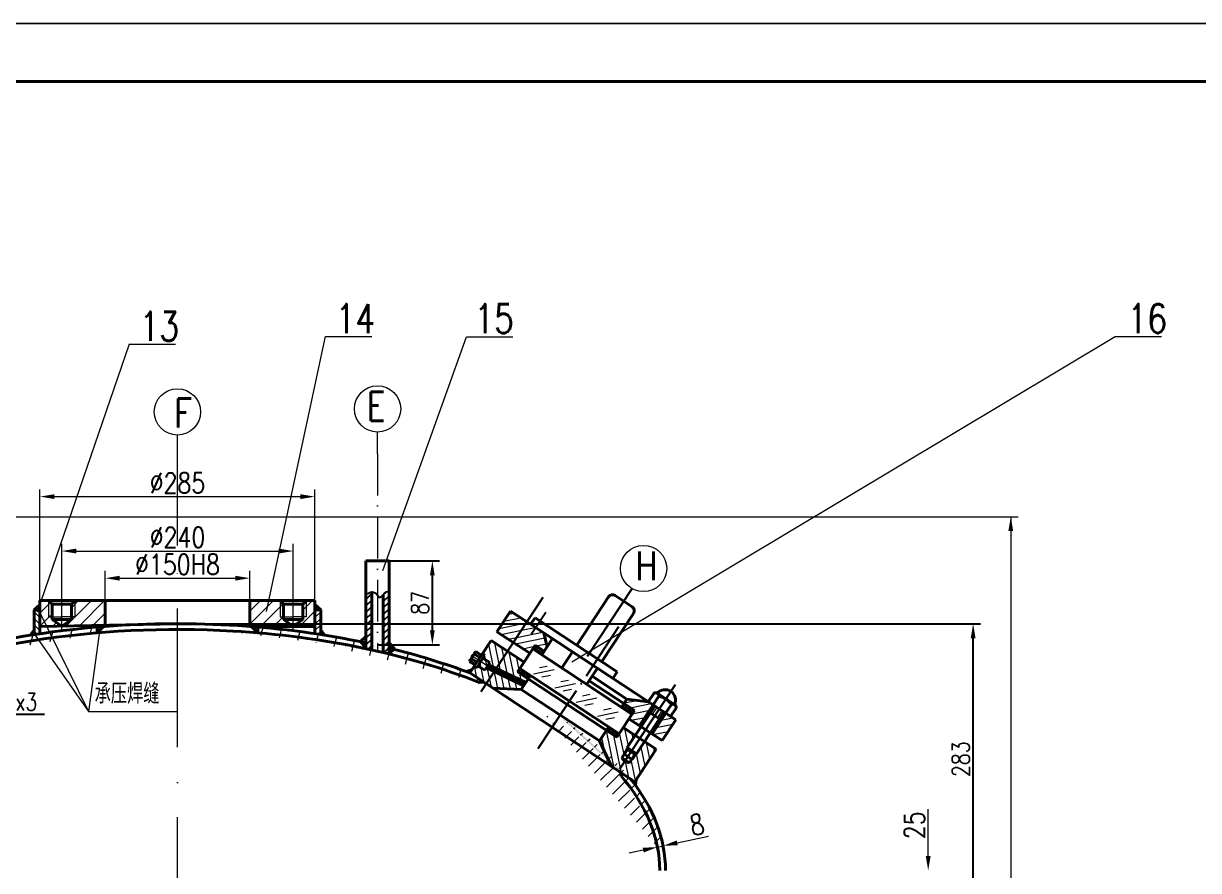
# Model space of a CAD drawing. Header units: millimetres. Extents: x 2000 to 3608, y -804 to 37.
# Drawn here: x 2179.6 to 2382.6, y -109.4 to 37.1 of the extents above; entities that cross this region are included whole.
import ezdxf

# ---------------------------------------------------------------- set-up
doc = ezdxf.new("R2010")
doc.units = ezdxf.units.MM
doc.linetypes.add('ACAD_ISO04W100', pattern=[30, 24, -3, 0, -3])
doc.linetypes.add('ACAD_ISO10W100', pattern=[18, 12, -3, 0, -3])
doc.layers.get('0').update_dxf_attribs({"lineweight": 20})
for name, color, linetype, lineweight in [('标注线', 7, 'Continuous', 25), ('点划线', 7, 'ACAD_ISO10W100', 20), ('点化线', 3, 'ACAD_ISO04W100', 25), ('粗实线', 7, 'Continuous', 40), ('细实线', 7, 'Continuous', 20)]:
    doc.layers.add(name, color=color, linetype=linetype, lineweight=lineweight)
doc.styles.add('HZTXT', font='txt.shx', dxfattribs={"bigfont": 'hztxt.shx'})
doc.styles.add('样式 1', font='txt.shx', dxfattribs={"width": 0.8, "bigfont": 'hztxt.shx'})
doc.dimstyles.new('ISO-25', dxfattribs={"dimtxt": 3, "dimasz": 2.5, "dimexe": 1.25, "dimexo": 0, "dimtad": 1, "dimlfac": 6, "dimtxsty": 'HZTXT', "dimcen": 2.5, "dimadec": 0, "dimazin": 0, "dimtfac": 1, "dimtmove": 0, "dimatfit": 3, "dimfxl": 0, "dimarcsym": 0})
pattern_1 = [(101.601034, (-1739.0685, 579.4036), (-1.03670915, -0.21282532), [])]
pattern_2 = [(75, (-0.0007, -1682.803), (-3.0668145, 0.8217505), [])]

# ---------------------------------------------------------------- blocks, each defined once
blk = doc.blocks.new('*D33')
at = {"layer": 'Defpoints', "color": 0}
for p in [(2206.18, -66.7), (2343.66, -66.7), (2206.18, -113.53)]:
    blk.add_point(p, dxfattribs=at)
at = {"layer": '细实线', "color": 0, "lineweight": -2}
for p, q in [((2206.18, -66.7), (2344.91, -66.7)), ((2343.66, -111.03), (2343.66, -69.2)), ((2206.18, -113.53), (2344.91, -113.53))]:
    blk.add_line(p, q, dxfattribs=at)
at = {"layer": '细实线', "color": 0}
for points in [[(2343.25, -69.2), (2344.08, -69.2), (2343.66, -66.7)], [(2343.25, -111.03), (2344.08, -111.03), (2343.66, -113.53)]]:
    blk.add_solid(points, dxfattribs=at)
at = {"layer": '细实线', "color": 0, "insert": (2341.54, -90.12), "char_height": 3, "attachment_point": 5, "rotation": 90, "style": '样式 1'}
blk.add_mtext('283', dxfattribs=at)
blk = doc.blocks.new('*D64')
at = {"layer": 'Defpoints', "color": 0}
for p in [(2165.75, -72.93), (2160.42, -73.53), (2165.75, -82.34)]:
    blk.add_point(p, dxfattribs=at)
at = {"layer": '细实线', "color": 0, "lineweight": -2}
for p, q in [((2165.75, -72.93), (2165.75, -83.59)), ((2160.42, -73.53), (2160.42, -83.59)), ((2157.92, -82.34), (2155.42, -82.34)), ((2160.42, -82.34), (2165.75, -82.34)), ((2168.25, -82.34), (2183.2, -82.34))]:
    blk.add_line(p, q, dxfattribs=at)
at = {"layer": '细实线', "color": 0}
for points in [[(2157.92, -81.92), (2157.92, -82.76), (2160.42, -82.34)], [(2168.25, -81.92), (2168.25, -82.76), (2165.75, -82.34)]]:
    blk.add_solid(points, dxfattribs=at)
at = {"layer": '细实线', "color": 0, "insert": (2176.98, -80.21), "char_height": 3, "attachment_point": 5, "style": '样式 1'}
blk.add_mtext('%%C25x3', dxfattribs=at)
blk = doc.blocks.new('*D67')
at = {"layer": 'Defpoints', "color": 0}
for p in [(2240.74, -55.84), (2250.22, -55.84), (2240.74, -70.34)]:
    blk.add_point(p, dxfattribs=at)
at = {"layer": '标注线', "color": 0, "lineweight": -2}
for p, q in [((2240.74, -55.84), (2251.47, -55.84)), ((2250.22, -67.84), (2250.22, -58.34)), ((2240.74, -70.34), (2251.47, -70.34))]:
    blk.add_line(p, q, dxfattribs=at)
at = {"layer": '标注线', "color": 0}
for points in [[(2249.8, -58.34), (2250.63, -58.34), (2250.22, -55.84)], [(2249.8, -67.84), (2250.63, -67.84), (2250.22, -70.34)]]:
    blk.add_solid(points, dxfattribs=at)
at = {"layer": '标注线', "color": 0, "insert": (2248.09, -63.09), "char_height": 3, "attachment_point": 5, "rotation": 90, "style": '样式 1'}
blk.add_mtext('87', dxfattribs=at)

msp = doc.modelspace()

# ---------------------------------------------------------------- hatches: boundary and pattern name
at = {"layer": '标注线'}
h = msp.add_hatch(dxfattribs=at)
h.set_pattern_fill('ANSI31', scale=0.25, style=0)
h.set_pattern_definition([(45, (-0.0007, -1682.7171), (-0.561266, 0.561266), [])])
edge = h.paths.add_edge_path()
edge.add_spline(control_points=[(2239.74275384, -61.21661064), (2239.42756171, -61.25976529), (2239.0738835, -61.45213286), (2238.74275384, -61.70784737)], knot_values=[2.1353256814, 2.1353256814, 2.1353256814, 2.1353256814, 2.9116076122, 2.9116076122, 2.9116076122, 2.9116076122], degree=3, periodic=0)
edge.add_line((2238.74275384, -61.70784737), (2238.74275384, -69.90511588))
edge.add_spline(control_points=[(2238.74275384, -69.90511588), (2239.07699299, -69.97555229), (2239.41033545, -70.04707246), (2239.74275384, -70.1196706)], knot_values=[4.300586135, 4.300586135, 4.300586135, 4.300586135, 4.3135506507, 4.3135506507, 4.3135506507, 4.3135506507], degree=3, periodic=0)
edge.add_line((2239.74275384, -70.1196706), (2239.74275384, -61.21661064))
edge = h.paths.add_edge_path()
edge.add_spline(control_points=[(2242.74275384, -61.1646099), (2242.58603596, -61.11887844), (2242.19814563, -61.11155513), (2241.90176002, -61.46960384), (2241.74275384, -61.6763369)], knot_values=[5.4608446375, 5.4608446375, 5.4608446375, 5.4608446375, 5.9159442118, 6.5823376793, 6.5823376793, 6.5823376793, 6.5823376793], degree=3, periodic=0)
edge.add_line((2241.74275384, -61.6763369), (2241.74275384, -70.57208038))
edge.add_spline(control_points=[(2241.74275384, -70.57208038), (2242.07711088, -70.65035634), (2242.41045383, -70.72973647), (2242.74275384, -70.81021469)], knot_values=[4.2612437007, 4.2612437007, 4.2612437007, 4.2612437007, 4.2744361901, 4.2744361901, 4.2744361901, 4.2744361901], degree=3, periodic=0)
edge.add_line((2242.74275384, -70.81021469), (2242.74275384, -61.1646099))
edge = h.paths.add_edge_path()
edge.add_spline(control_points=[(2242.74275384, -70.81021469), (2242.41045383, -70.72973647), (2242.07711088, -70.65035634), (2241.74275384, -70.57208038)], knot_values=[4.2612437007, 4.2612437007, 4.2612437007, 4.2612437007, 4.2744361901, 4.2744361901, 4.2744361901, 4.2744361901], degree=3, periodic=0)
edge.add_line((2241.74275384, -70.57208038), (2241.74275384, -71.59891567))
edge.add_ellipse((2206.17424397, -109.27947809), major_axis=(-83.33369736, 0.0004027), ratio=0.4999978772, start_angle=243.9715088744, end_angle=244.7342043786, ccw=False)
edge.add_line((2242.74275384, -71.83898566), (2242.74275384, -70.81021469))
edge = h.paths.add_edge_path()
edge.add_spline(control_points=[(2239.74275384, -70.1196706), (2239.41033545, -70.04707246), (2239.07699299, -69.97555229), (2238.74275384, -69.90511588)], knot_values=[4.300586135, 4.300586135, 4.300586135, 4.300586135, 4.3135506507, 4.3135506507, 4.3135506507, 4.3135506507], degree=3, periodic=0)
edge.add_line((2238.74275384, -69.90511588), (2238.74275384, -70.92680183))
edge.add_ellipse((2206.17424397, -109.27947809), major_axis=(-83.33369736, 0.0004027), ratio=0.4999978772, start_angle=246.2455268966, end_angle=246.9945810185, ccw=False)
edge.add_line((2239.74275384, -71.14296755), (2239.74275384, -70.1196706))
at = {"layer": '粗实线'}
h = msp.add_hatch(color=7, dxfattribs=at)
edge = h.paths.add_edge_path()
edge.add_line((2181.42402314, -67.77611753), (2181.423733, -68.57799582))
edge.add_ellipse((2206.17543048, -109.36559464), major_axis=(-84.333, 0.00031836), ratio=0.50593006296, start_angle=287.0676949978, end_angle=287.5650883878)
edge.add_line((2180.72480943, -68.68824024), (2181.42402314, -67.77611753))
h.paths.add_polyline_path([(2182.42501588, -63.39959629), (2182.42466801, -64.30713294), (2181.42527846, -64.30674986)])
h = msp.add_hatch(color=7, dxfattribs=at)
edge = h.paths.add_edge_path()
edge.add_line((2230.92652659, -67.77621096), (2230.92681371, -68.57808925))
edge.add_ellipse((2206.17496226, -109.36559464), major_axis=(84.333, 0.00000002), ratio=0.50593006296, start_angle=72.4349116122, end_angle=72.9323050022, ccw=False)
edge.add_line((2231.62573686, -68.68833631), (2230.92652659, -67.77621096))
h.paths.add_polyline_path([(2229.92555038, -63.39968594), (2229.92589482, -64.30722259), (2230.92528437, -64.30684329)])
h = msp.add_hatch(color=7, dxfattribs=at)
edge = h.paths.add_edge_path()
edge.add_ellipse((2206.17527336, -109.36559464), major_axis=(-84.333, 0.00064083), ratio=0.50593006296, start_angle=278.715887751, end_angle=279.4760049325, ccw=False)
edge.add_line((2193.39619964, -67.19161548), (2192.29336189, -68.28086585))
edge.add_line((2192.29336189, -68.28086585), (2192.29146833, -67.28109044))
h = msp.add_hatch(color=7, dxfattribs=at)
edge = h.paths.add_edge_path()
edge.add_line((2220.05718591, -68.28097133), (2220.05908708, -67.28119593))
edge.add_ellipse((2206.17496226, -109.36559464), major_axis=(84.333, 0.00000002), ratio=0.50593006296, start_angle=80.5239950675, end_angle=81.284112249)
edge.add_line((2218.95435644, -67.19171258), (2220.05718591, -68.28097133))
h = msp.add_hatch(color=7, dxfattribs=at)
edge = h.paths.add_edge_path()
edge.add_line((2285.41795661, -93.70186413), (2285.20351108, -94.02710062))
edge.add_line((2285.20351108, -94.02710062), (2284.52209586, -93.57780771))
edge.add_ellipse((2206.17496226, -109.36559464), major_axis=(-84.333, -0.00000002), ratio=0.50593006296, start_angle=200.2148051617, end_angle=201.7172722147, ccw=False)
edge.add_line((2285.31336712, -94.62254809), (2285.41795661, -93.70186413))
h.paths.add_polyline_path([(2283.09708877, -92.63822555), (2282.65343199, -92.34569929), (2282.81930965, -93.00940652)])
edge = h.paths.add_edge_path()
edge.add_line((2257.03268128, -74.68367271), (2255.99985346, -74.94176551))
edge.add_ellipse((2206.17496226, -109.36559464), major_axis=(84.333, 0.00000002), ratio=0.50593006296, start_angle=53.20061887, end_angle=53.7853967766, ccw=False)
edge.add_line((2256.69168999, -75.20083346), (2257.03268128, -74.68367271))
h.paths.add_polyline_path([(2258.55845458, -76.45861285), (2258.31343296, -76.86153594), (2259.08205962, -76.80385321)])
at = {"layer": '细实线'}
h = msp.add_hatch(dxfattribs=at)
h.set_pattern_fill('ANSI31', scale=0.5, style=0)
h.paths.add_polyline_path([(2184.51005537, -65.53823613), (2183.91005472, -65.53840016), (2183.90928449, -62.70922103), (2182.42384786, -62.70955104), (2182.42356462, -67.1857285), (2182.42356462, -67.18641926), (2186.15369516, -67.109871), (2184.51016912, -65.95604428)])
h = msp.add_hatch(dxfattribs=at)
h.set_pattern_fill('ANSI31', scale=0.5, style=0)
h.paths.add_polyline_path([(2229.92528445, -62.6989978), (2228.4509582, -62.69932534), (2228.44128448, -62.70891513), (2228.44050346, -65.53848421), (2227.84050281, -65.53831791), (2227.84038749, -65.95612817), (2227.84038448, -65.95612817), (2226.17527943, -67.12509491), (2226.17527937, -67.18064683), (2229.92698735, -67.18581816)])
h.paths.add_polyline_path([(2228.44128448, -62.70891513), (2227.84111956, -63.30387281), (2227.84050281, -65.53831791), (2228.44050346, -65.53848421)], flags=17)
h.paths.add_polyline_path([(2224.50928286, -63.3034067), (2223.90928443, -62.70828111), (2223.90927375, -65.5378503), (2224.50927442, -65.53785188)], flags=17)
h.paths.add_polyline_path([(2223.90928446, -62.70033435), (2218.67528444, -62.70149718), (2218.67528444, -62.70706248), (2218.67528245, -67.17030889), (2226.17527937, -67.18064683), (2226.17527943, -67.12595571), (2224.50927285, -65.95566004), (2224.50927442, -65.53785188), (2223.90927375, -65.5378503)])
h.paths.add_polyline_path([(2193.67528444, -62.70705135), (2188.44128444, -62.70821417), (2188.44128444, -65.53778336), (2187.84128376, -65.53778268), (2187.84128376, -65.95559295), (2187.84128076, -65.95559295), (2186.1993985, -67.10893309), (2193.67528272, -66.95551595)])
h.paths.add_polyline_path([(2188.44128444, -62.70821417), (2187.84128376, -63.30333749), (2187.84128376, -65.53778268), (2188.44128444, -65.53778336)], flags=17)
h.paths.add_polyline_path([(2184.50944705, -63.30379103), (2183.90967766, -62.70922094), (2183.90928449, -62.70922103), (2183.91005472, -65.53840016), (2184.51005537, -65.53823613)])
h = msp.add_hatch(dxfattribs=at)
h.set_pattern_fill('ANSI31', scale=0.35, style=0)
h.set_pattern_definition([(45, (0, -1682.803), (-0.7857724, 0.7857724), [])])
edge = h.paths.add_edge_path()
edge.add_ellipse((2206.17496226, -109.36538174), major_axis=(-83.333, 0.0002129), ratio=0.50000192001, start_angle=302.4859577737, end_angle=303.304806363, ccw=False)
edge.add_line((2161.41749015, -74.21847704), (2161.41749015, -63.60052335))
edge.add_spline(control_points=[(2161.41749015, -63.60052335), (2161.08278457, -63.51160365), (2160.74851872, -63.46088641), (2160.41749015, -63.45721619)], knot_values=[3.7844075226, 3.7844075226, 3.7844075226, 3.7844075226, 4.8086816491, 4.8086816491, 4.8086816491, 4.8086816491], degree=3, periodic=0)
edge.add_line((2160.41749015, -63.45721619), (2160.41749015, -74.5418828))
edge = h.paths.add_edge_path()
edge.add_spline(control_points=[(2165.75082348, -64.43149023), (2165.44058828, -64.65275248), (2165.11047626, -64.8395837), (2164.76810586, -64.87765706), (2164.75082348, -64.87920933)], knot_values=[8.3089558776, 8.3089558776, 8.3089558776, 8.3089558776, 9.4054790842, 9.4636639839, 9.4636639839, 9.4636639839, 9.4636639839], degree=3, periodic=0)
edge.add_line((2164.75082348, -64.87920933), (2164.75082348, -73.21122317))
edge.add_ellipse((2206.17496226, -109.36538174), major_axis=(-83.333, 0.0002129), ratio=0.50000192001, start_angle=299.0185475295, end_angle=299.8078443637, ccw=False)
edge.add_line((2165.75082348, -72.92933759), (2165.75082348, -64.43149023))
h = msp.add_hatch(dxfattribs=at)
h.set_pattern_fill('ANSI31', scale=0.25, style=0)
h.set_pattern_definition([(134.999784, (4412.3508, -0.0083), (0.56126813, 0.5612639), [])])
edge = h.paths.add_edge_path()
edge.add_line((2181.42527846, -64.30674986), (2182.42466801, -64.30713294))
edge.add_line((2182.42466801, -64.30713294), (2182.42356462, -67.1857285))
edge.add_line((2182.42356462, -67.1857285), (2182.42355994, -68.42611385))
edge.add_ellipse((2206.17543048, -109.36559464), major_axis=(-84.333, 0.00031836), ratio=0.50593006296, start_angle=286.3584485885, end_angle=287.0676949978)
edge.add_line((2181.423733, -68.57799582), (2181.42527846, -64.30674986))
h = msp.add_hatch(dxfattribs=at)
h.set_pattern_fill('ANSI31', scale=0.25, style=0)
edge = h.paths.add_edge_path()
edge.add_line((2230.92528437, -64.30684329), (2229.92589482, -64.30722259))
edge.add_line((2229.92589482, -64.30722259), (2229.92698735, -67.18581816))
edge.add_line((2229.92698735, -67.18581816), (2229.92698735, -68.42620351))
edge.add_ellipse((2206.17496226, -109.36559464), major_axis=(84.333, 0.00000002), ratio=0.50593006296, start_angle=72.9323050022, end_angle=73.6415514115, ccw=False)
edge.add_line((2230.92681371, -68.57808925), (2230.92528437, -64.30684329))
h = msp.add_hatch(dxfattribs=at)
h.set_pattern_fill('ANSI31', angle=30, style=0)
h.set_pattern_definition(pattern_2)
edge = h.paths.add_edge_path()
edge.add_line((2192.2926436, -68.28086336), (2192.29075014, -67.28114282))
edge.add_ellipse((2206.17424397, -109.3655948), major_axis=(84.333, 0.00000002), ratio=0.50593006296, start_angle=99.4755702964, end_angle=103.7184707401)
edge.add_ellipse((2206.17424397, -109.3655948), major_axis=(84.333, 0.00000002), ratio=0.50593006296, start_angle=103.7184707401, end_angle=105.1981542256)
edge.add_line((2184.0656657, -68.19126169), (2184.52566392, -69.12923224))
edge.add_ellipse((2206.17424397, -109.3653819), major_axis=(-83.333, 0.0002129), ratio=0.50000192001, start_angle=279.5890958231, end_angle=285.0573190378, ccw=False)
h = msp.add_hatch(dxfattribs=at)
h.set_pattern_fill('ANSI31', angle=30, style=0)
h.set_pattern_definition([(75, (-0.0074, -1682.7977), (-3.0668145, 0.8217505), [])])
edge = h.paths.add_edge_path()
edge.add_ellipse((2206.1675347, -109.3600613), major_axis=(-83.33369736, 0.0004027), ratio=0.4999978772, start_angle=247.2472361569, end_angle=260.4107601467, ccw=False)
edge.add_line((2238.39748171, -70.93594915), (2238.39748171, -70.56335603))
edge.add_line((2238.39748171, -70.56335603), (2237.79259246, -69.845886))
edge.add_ellipse((2205.97992199, -109.36031589), major_axis=(84.333, 0.00000002), ratio=0.50593006296, start_angle=67.8379882752, end_angle=80.3947642861)
edge.add_line((2220.05162911, -67.29186776), (2220.04975836, -68.27565089))
edge = h.paths.add_edge_path()
edge.add_ellipse((2206.1675347, -109.3600613), major_axis=(-83.33369736, 0.0004027), ratio=0.4999978772, start_angle=231.2695719886, end_angle=243.7262374028, ccw=False)
edge.add_line((2258.30600541, -76.85621551), (2258.55102702, -76.45329242))
edge.add_line((2258.55102702, -76.45329242), (2256.67188956, -75.21427821))
edge.add_spline(control_points=[(2256.67188956, -75.21427821), (2255.68665935, -74.72840633), (2252.53409638, -73.63237462), (2248.59503882, -72.45363596), (2247.93555471, -72.26236568), (2247.27106283, -72.07565068)], knot_values=[4.0364154909, 4.0364154909, 4.0364154909, 4.0364154909, 4.17308812, 4.17308812, 4.2003084689, 4.2003084689, 4.2003084689, 4.2003084689], degree=3, periodic=0)
edge.add_spline(control_points=[(2247.27106284, -72.07565069), (2247.93555471, -72.26236568), (2248.59503883, -72.45363596), (2251.8207768, -73.41891814), (2254.31122979, -74.2577197), (2256.70683125, -75.16128427)], knot_values=[4.0660946891, 4.0660946891, 4.0660946891, 4.0660946891, 4.093315038, 4.093315038, 4.2003084688, 4.2003084688, 4.2003084688, 4.2003084688], degree=3, periodic=0)
edge.add_spline(control_points=[(2247.27106283, -72.07565068), (2247.93555471, -72.26236568), (2248.59503882, -72.45363596), (2252.53409638, -73.63237462), (2255.68665935, -74.72840633), (2256.67188956, -75.21427821)], knot_values=[4.0364154909, 4.0364154909, 4.0364154909, 4.0364154909, 4.0636358398, 4.0636358398, 4.2003084689, 4.2003084689, 4.2003084689, 4.2003084689], degree=3, periodic=0)
edge.add_spline(control_points=[(2247.27106284, -72.07565069), (2247.93555471, -72.26236568), (2248.59503883, -72.45363596), (2251.8207768, -73.41891814), (2254.31122979, -74.2577197), (2256.70683125, -75.16128427)], knot_values=[4.0660946891, 4.0660946891, 4.0660946891, 4.0660946891, 4.093315038, 4.093315038, 4.2003084688, 4.2003084688, 4.2003084688, 4.2003084688], degree=3, periodic=0)
edge.add_spline(control_points=[(2247.27106283, -72.07565068), (2247.93555471, -72.26236568), (2248.59503882, -72.45363596), (2252.53409638, -73.63237462), (2255.68665935, -74.72840633), (2256.67188956, -75.21427821)], knot_values=[4.0364154909, 4.0364154909, 4.0364154909, 4.0364154909, 4.0636358398, 4.0636358398, 4.2003084689, 4.2003084689, 4.2003084689, 4.2003084689], degree=3, periodic=0)
edge.add_spline(control_points=[(2256.70683125, -75.16128427), (2254.31122979, -74.2577197), (2251.8207768, -73.41891814), (2248.59503883, -72.45363596), (2247.93555471, -72.26236568), (2247.27106284, -72.07565069)], knot_values=[4.0660946891, 4.0660946891, 4.0660946891, 4.0660946891, 4.17308812, 4.17308812, 4.2003084688, 4.2003084688, 4.2003084688, 4.2003084688], degree=3, periodic=0)
edge.add_spline(control_points=[(2247.27106283, -72.07565068), (2246.0891978, -71.74355946), (2244.89149115, -71.42587848), (2243.67936957, -71.12290834)], knot_values=[4.2003084689, 4.2003084689, 4.2003084689, 4.2003084689, 4.2487225723, 4.2487225723, 4.2487225723, 4.2487225723], degree=3, periodic=0)
edge.add_line((2243.67936957, -71.12290834), (2243.05626116, -71.65833805))
edge.add_line((2243.05626116, -71.65833805), (2243.05626116, -71.99818366))
h = msp.add_hatch(color=7, dxfattribs=at)
edge = h.paths.add_edge_path()
edge.add_line((2165.75082348, -70.68545607), (2165.75082348, -71.92012549))
edge.add_ellipse((2206.17496226, -109.36559464), major_axis=(84.333, 0.00000002), ratio=0.50593006296, start_angle=117.9882691043, end_angle=118.6422731544, ccw=False)
edge.add_line((2166.59826325, -71.68912253), (2166.61728322, -71.65410132))
edge.add_line((2166.61728322, -71.65410132), (2165.75082348, -70.68545607))
edge = h.paths.add_edge_path()
edge.add_ellipse((2206.17496226, -109.36559464), major_axis=(84.333, 0.00000002), ratio=0.50593006296, start_angle=117.9882691043, end_angle=118.6422731544)
edge.add_line((2165.75082348, -71.92012549), (2165.75082348, -72.92933759))
edge.add_ellipse((2206.17496226, -109.36538174), major_axis=(-83.333, 0.0002129), ratio=0.50000192001, start_angle=298.6819314939, end_angle=299.0185475295, ccw=False)
edge.add_line((2166.17964386, -72.81122037), (2166.17964386, -72.45992076))
edge.add_line((2166.17964386, -72.45992076), (2166.59826325, -71.68912253))
edge = h.paths.add_edge_path()
edge.add_line((2160.41749015, -72.98776646), (2159.77071361, -73.73899038))
edge.add_ellipse((2206.17496226, -109.36559464), major_axis=(84.333, 0.00000002), ratio=0.50593006296, start_angle=122.8595029439, end_angle=123.3841782281, ccw=False)
edge.add_line((2160.41749015, -73.52549815), (2160.41749015, -72.98776646))
edge = h.paths.add_edge_path()
edge.add_ellipse((2206.17496226, -109.36559464), major_axis=(84.333, 0.00000002), ratio=0.50593006296, start_angle=122.8595029439, end_angle=123.3841782281)
edge.add_line((2159.77071361, -73.73899038), (2159.7654549, -73.74509832))
edge.add_line((2159.7654549, -73.74509832), (2160.14545934, -74.33081064))
edge.add_line((2160.14545934, -74.33081064), (2160.14545934, -74.6316254))
edge.add_ellipse((2206.17496226, -109.36538174), major_axis=(-83.333, 0.0002129), ratio=0.50000192001, start_angle=303.304806363, end_angle=303.5288850268, ccw=False)
edge.add_line((2160.41749015, -74.5418828), (2160.41749015, -73.52549815))
h = msp.add_hatch(dxfattribs=at)
h.set_pattern_fill('ANSI31', angle=30, style=0)
h.set_pattern_definition(pattern_2)
edge = h.paths.add_edge_path()
edge.add_ellipse((2206.17424397, -109.3653819), major_axis=(-83.333, 0.0002129), ratio=0.50000192001, start_angle=286.7541448078, end_angle=298.6819314939, ccw=False)
edge.add_line((2182.15231377, -69.46738899), (2181.52352591, -68.56241525))
edge.add_ellipse((2206.17424397, -109.3655948), major_axis=(84.333, 0.00000002), ratio=0.50593006296, start_angle=106.9958333575, end_angle=107.0672527918)
edge.add_ellipse((2206.17424397, -109.3655948), major_axis=(84.333, 0.00000002), ratio=0.50593006296, start_angle=107.0672527918, end_angle=107.5646431036)
edge.add_ellipse((2206.17424397, -109.3655948), major_axis=(84.333, 0.00000002), ratio=0.50593006296, start_angle=107.5646431036, end_angle=117.9882691043)
edge.add_line((2166.59754496, -71.68912268), (2166.17892558, -72.45992092))
edge.add_line((2166.17892558, -72.45992092), (2166.17892558, -72.81122053))
h = msp.add_hatch(color=7, dxfattribs=at)
edge = h.paths.add_edge_path()
edge.add_line((2238.74275384, -68.91691489), (2237.84974675, -69.71994071))
edge.add_spline(control_points=[(2237.84974675, -69.71994071), (2238.14811082, -69.78080754), (2238.44578625, -69.84253395), (2238.74275384, -69.90511588)], knot_values=[4.3135506507, 4.3135506507, 4.3135506507, 4.3135506507, 4.3250694721, 4.3250694721, 4.3250694721, 4.3250694721], degree=3, periodic=0)
edge.add_line((2238.74275384, -69.90511588), (2238.74275384, -68.91691489))
edge = h.paths.add_edge_path()
edge.add_spline(control_points=[(2238.74275384, -69.90511588), (2238.44578625, -69.84253395), (2238.14811082, -69.78080754), (2237.84974675, -69.71994071)], knot_values=[4.3135506507, 4.3135506507, 4.3135506507, 4.3135506507, 4.3250694721, 4.3250694721, 4.3250694721, 4.3250694721], degree=3, periodic=0)
edge.add_line((2237.84974675, -69.71994071), (2237.79930173, -69.76530278))
edge.add_line((2237.79930173, -69.76530278), (2238.40419098, -70.48277282))
edge.add_line((2238.40419098, -70.48277282), (2238.40419098, -70.85536594))
edge.add_ellipse((2206.17424397, -109.27947809), major_axis=(-83.33369736, 0.0004027), ratio=0.4999978772, start_angle=246.9945810185, end_angle=247.2472361569, ccw=False)
edge.add_line((2238.74275384, -70.92680183), (2238.74275384, -69.90511588))
h = msp.add_hatch(color=7, dxfattribs=at)
edge = h.paths.add_edge_path()
edge.add_line((2242.74275384, -69.98892735), (2242.74275384, -70.81021469))
edge.add_spline(control_points=[(2242.74275384, -70.81021469), (2243.05814323, -70.8865974), (2243.37259312, -70.96396928), (2243.68607884, -71.04232512)], knot_values=[4.2487225723, 4.2487225723, 4.2487225723, 4.2487225723, 4.2612437007, 4.2612437007, 4.2612437007, 4.2612437007], degree=3, periodic=0)
edge.add_line((2243.68607884, -71.04232512), (2242.74275384, -69.98892735))
edge = h.paths.add_edge_path()
edge.add_spline(control_points=[(2243.68607884, -71.04232512), (2243.37259312, -70.96396928), (2243.05814323, -70.8865974), (2242.74275384, -70.81021469)], knot_values=[4.2487225723, 4.2487225723, 4.2487225723, 4.2487225723, 4.2612437007, 4.2612437007, 4.2612437007, 4.2612437007], degree=3, periodic=0)
edge.add_line((2242.74275384, -70.81021469), (2242.74275384, -71.83898566))
edge.add_ellipse((2206.17424397, -109.27947809), major_axis=(-83.33369736, 0.0004027), ratio=0.4999978772, start_angle=243.7262374028, end_angle=243.9715088744, ccw=False)
edge.add_line((2243.06297042, -71.91760045), (2243.06297042, -71.57775483))
edge.add_line((2243.06297042, -71.57775483), (2243.68607884, -71.04232512))
at = {"layer": '细实线', "ltscale": 0.2}
h = msp.add_hatch(dxfattribs=at)
h.set_pattern_fill('ANSI31', scale=0.333332, angle=56.6010339658, style=0)
h.set_pattern_definition(pattern_1)
h.paths.add_polyline_path([(2259.51042832, -77.08629923), (2263.22605675, -71.45103164), (2260.39494555, -69.58433106), (2256.67931711, -75.21959865)])
h.paths.add_polyline_path([(2265.59116667, -78.05326654), (2266.78023382, -76.24988074), (2264.93674772, -75.03437335), (2265.34498298, -74.41522777), (2266.06514957, -73.32299492), (2263.22605675, -71.45103164), (2259.51042832, -77.08629923), (2260.68323948, -77.85959534)])
h = msp.add_hatch(dxfattribs=at)
h.set_pattern_fill('ANSI37', scale=0.083333, angle=-33.3989660342, style=0)
h.set_pattern_definition([(11.601034, (-1739.0685, 579.40362), (-0.053206331, 0.259177288), []), (101.601034, (-1739.0685, 579.40362), (-0.259177288, -0.053206331), [])])
h.paths.add_polyline_path([(2269.55435129, -71.44133166), (2267.98715938, -70.40799958), (2267.57892412, -71.02714516), (2269.14611603, -72.06047725)])
h.paths.add_polyline_path([(2267.18846908, -75.63073516), (2265.34498298, -74.41522777), (2264.93674772, -75.03437335), (2266.78023382, -76.24988074)])
h.paths.add_polyline_path([(2285.12451659, -81.70756092), (2283.32745921, -80.52266643), (2282.91922395, -81.14181202), (2284.71628132, -82.3267065)])
h.paths.add_polyline_path([(2282.48234018, -85.71478911), (2280.68528281, -84.52989463), (2280.27704755, -85.14904021), (2282.07410492, -86.33393469)])
h = msp.add_hatch(dxfattribs=at)
h.set_pattern_fill('ANSI31', scale=0.333332, angle=-33.3989660342, style=0)
h.set_pattern_definition([(11.601034, (-1739.0685, 579.4036), (-0.21282532, 1.03670915), [])])
h.paths.add_polyline_path([(2286.01350628, -84.31994896), (2288.36673762, -80.75094615), (2287.51448881, -80.18901366), (2283.83436948, -79.75386648), (2283.32745921, -80.52266643), (2285.12451659, -81.70756092), (2284.19334102, -83.11981824)])
h.paths.add_polyline_path([(2292.26320512, -83.3200922), (2290.5376909, -82.18236988), (2288.18445955, -85.75137268), (2289.90997377, -86.889095)])
at = {"layer": '细实线'}
h = msp.add_hatch(dxfattribs=at)
h.set_pattern_fill('ANSI31', scale=0.5, style=0)
edge = h.paths.add_edge_path()
edge.add_ellipse((2206.17496226, -109.36559464), major_axis=(-84.333, -0.00000002), ratio=0.50593006296, start_angle=186.2440364981, end_angle=200.2148051617)
edge.add_ellipse((2206.17496226, -109.36559464), major_axis=(-84.333, -0.00000002), ratio=0.50593006296, start_angle=200.2148051617, end_angle=201.7172722147)
edge.add_line((2284.52209586, -93.57780771), (2283.09708877, -92.63822555))
edge.add_line((2283.09708877, -92.63822555), (2282.81930965, -93.00940652))
edge.add_ellipse((2206.17496226, -109.36538174), major_axis=(83.33300001, 0.00048444), ratio=0.49999884899, start_angle=5.5780929297, end_angle=23.1123383026, ccw=False)
edge.add_line((2289.11332681, -105.31482649), (2290.08632399, -105.10440603))
edge.add_ellipse((2206.17496226, -109.36559464), major_axis=(-84.333, -0.00000002), ratio=0.50593006296, start_angle=185.7317861052, end_angle=186.2440364981)
at = {"layer": '细实线', "ltscale": 0.2}
h = msp.add_hatch(dxfattribs=at)
h.set_pattern_fill('ANSI31', scale=0.333332, angle=56.6010339658, style=0)
h.set_pattern_definition(pattern_1)
h.paths.add_polyline_path([(2285.30443541, -86.00846841), (2283.20250677, -84.62255626), (2282.07410492, -86.33393469), (2280.27704755, -85.14904021), (2279.0879804, -86.95242601), (2281.19958871, -91.38710392), (2285.20351108, -94.02710062), (2288.91913952, -88.39183303), (2286.89857605, -87.05956921), (2284.43540727, -90.79530744), (2283.46527198, -90.50290741), (2283.47057907, -90.49485847), (2282.84126663, -89.74420663)])

# ---------------------------------------------------------------- linework, layer by layer
at = {"color": 7}
for p, q in [((2000.02411283, 37.06183765), (2297.02411283, 37.06183765)), ((2297.02411283, 37.06183765), (2594.02411283, 37.06183765))]:
    msp.add_line(p, q, dxfattribs=at)
at = {"layer": '标注线', "color": 7}
msp.add_open_spline([(2238.74275384, -61.70784737), (2239.19104578, -61.36165441), (2240.37729747, -60.80419741), (2241.2236529, -62.95948641), (2241.92861824, -61.10646649), (2242.58603596, -61.11887844), (2242.74275384, -61.1646099)], degree=3, knots=[2.1353256814, 2.1353256814, 2.1353256814, 2.1353256814, 3.1862763478, 4.6815700078, 6.127238105, 6.5823376793, 6.5823376793, 6.5823376793, 6.5823376793], dxfattribs=at)
at = {"layer": '点划线', "color": 7, "ltscale": 0.6}
msp.add_line((2240.74347213, -37.34391551), (2240.74347213, -71.36695882), dxfattribs=at)
at = {"layer": '点划线', "color": 7, "ltscale": 2}
msp.add_line((2206.17488755, -412.94267648), (2206.17529526, -53.15764141), dxfattribs=at)
at = {"layer": '点划线', "color": 7}
for p, q in [((2186.17527834, -68.09147885), (2186.17528579, -61.51770452)), ((2226.1752783, -68.12148249), (2226.17528566, -61.62487703)), ((2259.84805682, -74.09991975), (2256.92292311, -72.20135676)), ((2266.32715658, -77.22871215), (2259.74517397, -74.02945905))]:
    msp.add_line(p, q, dxfattribs=at)
at = {"layer": '点化线', "color": 7}
for p, q in [((2277.01609472, -72.30470287), (2284.72251421, -60.61684529)), ((2258.6340314, -78.4154771), (2269.37034308, -62.13236639)), ((2267.28895913, -68.50935012), (2269.80294901, -64.69653462)), ((2282.62591367, -91.77591109), (2292.23231465, -77.20646719))]:
    msp.add_line(p, q, dxfattribs=at)
at = {"layer": '点化线', "color": 7, "ltscale": 0.5}
msp.add_line((2268.52352405, -88.29041636), (2282.43079826, -67.1980997), dxfattribs=at)
at = {"layer": '粗实线', "color": 7}
for p, q in [((2025.02411283, 27.06183765), (2584.02411283, 27.06183765)), ((2238.74275384, -55.84194712), (2238.74275384, -70.92680183)), ((2242.74275384, -55.84194712), (2238.74275384, -55.84194712)), ((2242.74275384, -55.84194712), (2242.74275384, -71.83898566)), ((2182.42384786, -62.70955104), (2182.42356462, -67.1857285)), ((2229.92528445, -62.6989978), (2182.42384786, -62.70955104)), ((2183.90928438, -62.70883108), (2184.50944705, -63.30379103)), ((2188.44128444, -62.70821417), (2187.84128376, -63.30333749)), ((2193.67528444, -62.70705135), (2193.67528263, -67.17026032)), ((2218.67528444, -62.70149718), (2218.67528245, -67.17030889)), ((2223.90928443, -62.70828111), (2224.50928286, -63.3034067)), ((2228.44128448, -62.70891513), (2227.84111956, -63.30387281)), ((2229.92528445, -62.6989978), (2229.92698735, -67.18581816)), ((2239.74275384, -61.21661064), (2239.74275384, -71.14296755)), ((2241.74275384, -61.6763369), (2241.74275384, -71.59891567)), ((2181.42527846, -64.30674986), (2181.423733, -68.57799582)), ((2181.42527846, -64.30674986), (2182.42501588, -63.39959629)), ((2181.42527846, -64.30674986), (2182.42466801, -64.30713294)), ((2184.50944705, -63.30379103), (2186.17544699, -63.30333558)), ((2184.50944705, -63.30379103), (2184.50944705, -63.30379103)), ((2184.50944705, -63.30379103), (2184.51016912, -65.95604428)), ((2187.84128376, -63.30333749), (2186.17528376, -63.3033356)), ((2187.84128376, -63.30333749), (2187.84128376, -63.30333749)), ((2187.84128376, -63.30333749), (2187.84128376, -65.95559084)), ((2224.50928286, -63.3034067), (2224.50927285, -65.95566004)), ((2224.50928286, -63.3034067), (2224.50928286, -63.3034067)), ((2224.50928286, -63.3034067), (2226.17528286, -63.3034111)), ((2227.84111956, -63.30387281), (2226.17511963, -63.30341107)), ((2227.84111956, -63.30387281), (2227.84038749, -65.95612606)), ((2227.84111956, -63.30387281), (2227.84111956, -63.30387281)), ((2230.92528437, -64.30684329), (2229.92555038, -63.39968594)), ((2230.92528437, -64.30684329), (2229.92589482, -64.30722259)), ((2230.92528437, -64.30684329), (2230.92681371, -68.57808925)), ((2206.17534325, -66.69899464), (2182.41843493, -67.18652453)), ((2184.51016912, -65.95604428), (2186.17588565, -67.12544969)), ((2184.51017212, -65.95604639), (2186.17617206, -65.95559094)), ((2187.84128076, -65.95559295), (2186.17528076, -65.95559106)), ((2187.84128376, -65.95559084), (2186.17588565, -67.12544969)), ((2224.50927285, -65.95566004), (2226.17466654, -67.12552518)), ((2224.50927585, -65.95566216), (2226.17527585, -65.95566656)), ((2227.84038448, -65.95612817), (2226.17438455, -65.95566643)), ((2227.84038749, -65.95612606), (2226.17466654, -67.12552518)), ((2181.42402314, -67.77611753), (2180.72480943, -68.68824024)), ((2182.42356462, -67.1857285), (2182.42355994, -68.42611385)), ((2192.29146833, -67.28109044), (2192.29336189, -68.28086585)), ((2192.29336189, -68.28086585), (2193.39619964, -67.19161548)), ((2218.67528245, -67.17030889), (2229.92527936, -67.1858158)), ((2220.05718591, -68.28097133), (2218.95435644, -67.19171258)), ((2220.05908708, -67.28119593), (2220.05718591, -68.28097133)), ((2229.92698735, -67.18581816), (2229.92698735, -68.42620351)), ((2230.92652659, -67.77621096), (2231.62573686, -68.68833631)), ((2238.74275384, -68.91691489), (2237.79930173, -69.76530278)), ((2237.79930173, -69.76530278), (2238.40419098, -70.48277282)), ((2238.40419098, -70.48277282), (2238.40419098, -70.85536594)), ((2242.74275384, -69.98892735), (2243.68607884, -71.04232512)), ((2243.68607884, -71.04232512), (2243.06297042, -71.57775483)), ((2243.06297042, -71.57775483), (2243.06297042, -71.91760045)), ((2257.91182245, -73.32141037), (2256.99058472, -72.79993542)), ((2258.42069921, -72.55950923), (2257.49517807, -71.97279265)), ((2258.68437675, -72.17217475), (2257.82409697, -71.5811644)), ((2257.93389287, -74.33747481), (2258.95662918, -72.6687582)), ((2259.25560481, -72.1809437), (2258.85641035, -71.91773379)), ((2258.95662918, -72.6687582), (2259.25560481, -72.1809437)), ((2258.95662918, -72.6687582), (2260.14249567, -73.41404339)), ((2255.99985346, -74.94176551), (2257.03268128, -74.68367271)), ((2257.624068, -73.75273087), (2256.65316399, -73.23837208)), ((2257.93389287, -74.33747481), (2257.46485852, -74.02821578)), ((2259.30239461, -74.7507769), (2258.1312441, -74.01547267)), ((2259.30239461, -74.7507769), (2260.14249567, -73.41404339)), ((2259.52337848, -74.29922286), (2266.01387952, -77.41216368)), ((2259.92396136, -73.80095686), (2266.38457726, -76.84994897)), ((2258.31343296, -76.86153594), (2258.55845458, -76.45861285)), ((2258.31343296, -76.86153594), (2259.08205962, -76.80385321)), ((2282.81930965, -93.00940652), (2282.65343199, -92.34569929)), ((2282.81930965, -93.00940652), (2283.09708877, -92.63822555)), ((2285.41795661, -93.70186413), (2285.31336712, -94.62254809))]:
    msp.add_line(p, q, dxfattribs=at)
at = {"layer": '粗实线', "color": 7, "ltscale": 0.2}
for p, q in [((2280.65558456, -62.08148361), (2275.16508415, -70.40859153)), ((2284.74161065, -63.77744563), (2281.81001617, -61.84449113)), ((2263.73901115, -64.51259022), (2261.3857798, -68.08159303)), ((2267.20682093, -66.79909968), (2263.73901115, -64.51259022)), ((2284.97860314, -64.93187723), (2279.48810274, -73.25898515)), ((2267.95949374, -65.65756663), (2267.20682093, -66.79909968)), ((2292.26320512, -83.3200922), (2267.20682093, -66.79909968)), ((2282.13526975, -75.00440165), (2267.95949374, -65.65756663)), ((2267.05598382, -71.8202569), (2261.3857798, -68.08159303)), ((2269.4597298, -68.28456105), (2270.06126155, -70.67253171)), ((2260.39494555, -69.58433106), (2256.67931711, -75.21959865)), ((2266.06514957, -73.32299492), (2260.39494555, -69.58433106)), ((2265.34498298, -74.41522777), (2267.57892412, -71.02714516)), ((2267.98715938, -70.40799958), (2267.57892412, -71.02714516)), ((2284.71628132, -82.3267065), (2267.57892412, -71.02714516)), ((2269.55435129, -71.44133166), (2267.98715938, -70.40799958)), ((2270.97640707, -69.28458618), (2269.14611603, -72.06047725)), ((2270.48209433, -72.94135804), (2270.84399668, -73.1799793)), ((2274.41241134, -71.55012459), (2272.5821203, -74.32601566)), ((2264.93674772, -75.03437335), (2265.34498298, -74.41522777)), ((2266.78023382, -76.24988074), (2264.93674772, -75.03437335)), ((2265.34498298, -74.41522777), (2282.48234018, -85.71478911)), ((2278.73542993, -74.40051821), (2276.90513888, -77.17640928)), ((2281.38259694, -76.14593471), (2282.13526975, -75.00440165)), ((2256.67931711, -75.21959865), (2275.18550364, -87.42170118)), ((2267.18846908, -75.63073516), (2265.59116667, -78.05326654)), ((2266.78023382, -76.24988074), (2282.07410492, -86.33393469)), ((2277.31337414, -76.5572637), (2285.12451659, -81.70756092)), ((2277.8202844, -75.78846374), (2283.83436948, -79.75386648)), ((2265.59116667, -78.05326654), (2260.68323948, -77.85959534)), ((2265.59116667, -78.05326654), (2279.0879804, -86.95242601)), ((2287.51448881, -80.18901366), (2288.46659551, -78.74501135)), ((2289.07380725, -78.71025681), (2292.09452306, -80.70197369)), ((2282.91922395, -81.14181202), (2283.83436948, -79.75386648)), ((2287.51448881, -80.18901366), (2283.83436948, -79.75386648)), ((2288.648501, -80.93672757), (2283.90883139, -88.12509611)), ((2288.36673762, -80.75094615), (2286.01350628, -84.31994896)), ((2288.36673762, -80.75094615), (2289.35757187, -79.24820813)), ((2288.36673762, -80.75094615), (2288.648501, -80.93672757)), ((2290.52440502, -82.1736098), (2291.51523928, -80.67087178)), ((2285.12451659, -81.70756092), (2282.07410492, -86.33393469)), ((2289.90997377, -86.889095), (2284.19334102, -83.11981824)), ((2290.24264165, -81.98782838), (2285.50297203, -89.17619691)), ((2287.8741897, -82.11107841), (2289.46833034, -83.16217922)), ((2290.5376909, -82.18236988), (2288.18445955, -85.75137268)), ((2291.37665384, -82.73554229), (2292.32876054, -81.29153998)), ((2280.68528281, -84.52989463), (2279.0879804, -86.95242601)), ((2288.91913952, -88.39183303), (2283.20250677, -84.62255626)), ((2289.90997377, -86.889095), (2292.26320512, -83.3200922)), ((2279.0879804, -86.95242601), (2281.19958871, -91.38710392)), ((2275.18550364, -87.42170118), (2285.20351108, -94.02710062)), ((2283.91660904, -88.47062896), (2282.97314893, -89.90151751)), ((2284.8200611, -90.21192638), (2283.22592046, -89.16082557)), ((2283.90883139, -88.12509611), (2285.50297203, -89.17619691)), ((2283.90883139, -88.12509611), (2283.91660904, -88.47062896)), ((2283.91660904, -88.47062896), (2285.19439536, -89.33186927)), ((2285.19439536, -89.33186927), (2284.263614, -90.74352872)), ((2285.50297203, -89.17619691), (2285.19439536, -89.33186927)), ((2285.20351108, -94.02710062), (2288.91913952, -88.39183303)), ((2282.97314893, -89.90151751), (2283.43492913, -90.54892657)), ((2282.97314893, -89.90151751), (2284.263614, -90.74352872)), ((2283.43492913, -90.54892657), (2284.263614, -90.74352872))]:
    msp.add_line(p, q, dxfattribs=at)
for centre, radius, start, end in [((2281.35129661, -62.54020317), 0.83333, 56.6010339659, 146.6010339658), ((2284.28289109, -64.47315767), 0.83333, 326.6010339658, 56.6010339659), ((2288.79723574, -79.1999632), 0.56240924, 355.078971006, 126.008107447), ((2290.43133745, -79.92602781), 1.82235773, 335.0489183737, 138.1531497739), ((2288.94792708, -82.21702473), 2.99694526, 31.0582760235, 82.1437919081), ((2291.77899018, -81.16865138), 0.56333743, 347.3999634155, 117.9170939947)]:
    msp.add_arc(centre, radius, start, end, dxfattribs=at)
at = {"layer": '粗实线', "color": 7}
for centre, radius, start, end in [((2257.12381802, -73.2515295), 0.4708379, 106.4375813623, 178.3986786815), ((2257.82830202, -72.75748034), 0.83879241, 112.3550037652, 182.901238154), ((2257.81086686, -71.90399232), 0.3230989, 87.6532204223, 192.2946372651)]:
    msp.add_arc(centre, radius, start, end, dxfattribs=at)
for centre, major_axis, ratio, start_param, end_param in [((2206.17496226, -109.36538174), (-83.333, 0.0002129), 0.50000192, 4.597561517, 6.2831853072), ((2206.17496226, -109.36559464), (84.333, 0.00000002), 0.505930063, 1.1743086605, 1.7195625849), ((2206.17496226, -109.36559464), (84.333, 0.00000002), 0.505930063, 1.7195625849, 2.0706982986), ((2206.17496226, -109.36538174), (-83.33369736, 0.0004027), 0.4999978772, 4.0364154909, 4.5975636209), ((2206.17496226, -109.36559464), (84.333, 0.00000002), 0.505930063, 0.9285259634, 1.1222990831), ((2206.17496226, -109.36538174), (83.33300001, 0.00048444), 0.499998849, -0.000015459, 0.4033864012), ((2206.17496226, -109.36559464), (-84.333, -0.00000002), 0.505930063, 3.1415926536, 3.5206305583)]:
    msp.add_ellipse(centre, major_axis=major_axis, ratio=ratio, start_param=start_param, end_param=end_param, dxfattribs=at)
at = {"layer": '细实线', "color": 7}
for p, q in [((2594.02411283, 37.06183765), (2000.02411283, 37.06183765)), ((2000.02411283, 37.06183765), (2594.02411283, 37.06183765)), ((2221.5355041, -64.61744321), (2231.74849884, -17.03255609)), ((2231.74877277, -17.03255609), (2239.74877277, -17.03255609)), ((2241.67569493, -57.50007472), (2256.14615819, -17.10893228)), ((2256.14643212, -17.10893228), (2264.14643212, -17.10893228)), ((2274.2989165, -73.29545735), (2368.21433555, -17.02580836)), ((2368.21460949, -17.02580836), (2376.21460949, -17.02580836)), ((2197.859062, -18.3679049), (2181.96328857, -64.73000848)), ((2197.85933593, -18.3679049), (2205.85933593, -18.3679049)), ((2206.17529526, -53.15764141), (2206.16608089, -34.08896175)), ((2240.74347213, -37.34391551), (2240.74374123, -33.6060572)), ((2182.423805, -63.38685205), (2182.42384786, -43.48158233)), ((2229.92613759, -62.69899761), (2229.92528445, -43.48158233)), ((2184.92384786, -44.73158233), (2227.42528445, -44.73158233)), ((2170.77470633, -48.20155551), (2351.41501021, -48.20155551)), ((2350.16501021, -48.20155551), (2350.16501021, -428.92489838)), ((2186.17544699, -63.30333558), (2186.17544699, -52.89027266)), ((2188.67544699, -54.14027266), (2223.67511963, -54.14027266)), ((2226.17511963, -63.30341107), (2226.17511963, -52.89027266)), ((2193.67528444, -62.70705135), (2193.67528444, -57.58002147)), ((2196.17528444, -58.83002147), (2216.17528444, -58.83002147)), ((2218.67528444, -62.70706248), (2218.67528444, -57.58002147)), ((2183.90928438, -62.70883108), (2183.91005472, -65.53840016)), ((2188.44128444, -62.70821417), (2188.44128444, -65.53778336)), ((2223.90928443, -62.70828111), (2223.90927375, -65.5378503)), ((2228.44128448, -62.70891513), (2228.44050346, -65.53848421)), ((2181.98822434, -63.95373953), (2190.78467243, -81.89035103)), ((2183.91005472, -65.53840016), (2186.17605784, -65.53778068)), ((2188.44128444, -65.53778336), (2186.17528123, -65.53778079)), ((2223.90927375, -65.5378503), (2226.17527696, -65.53785628)), ((2228.44050346, -65.53848421), (2226.17450034, -65.53785617)), ((2181.18973871, -68.08098295), (2190.78467243, -81.89035103)), ((2192.7413204, -67.57841632), (2190.78467243, -81.89035103)), ((2190.78467243, -81.89035103), (2206.13502746, -81.89035103)), ((2335.89981641, -106.86559466), (2335.89981641, -98.74059466)), ((2292.53307631, -104.57527115), (2297.90880549, -103.41271546)), ((2289.02221928, -104.93814349), (2289.36832896, -106.53857597)), ((2289.10411176, -105.31681934), (2290.08956304, -105.10370556)), ((2290.00767057, -104.72502971), (2290.35378024, -106.32546219)), ((2286.66059849, -105.84525374), (2284.21708522, -106.37368815))]:
    msp.add_line(p, q, dxfattribs=at)
at = {"layer": '细实线', "color": 7, "ltscale": 0.2}
for p, q in [((2263.39369968, -65.03630311), (2264.26272403, -64.85790169)), ((2261.74593203, -67.53537206), (2266.44374381, -66.57096144)), ((2262.56981586, -66.28583759), (2265.51225851, -65.68178552)), ((2266.44374381, -66.57096144), (2266.76179298, -66.50566934)), ((2262.08909331, -68.54532463), (2265.61985999, -67.82049592)), ((2264.79597616, -69.07003039), (2269.26086193, -68.153437)), ((2265.61985999, -67.82049592), (2268.01132746, -67.32955317)), ((2263.33862778, -69.36920846), (2264.79597616, -69.07003039)), ((2264.58816226, -70.19309229), (2269.6773172, -69.1483431)), ((2265.83769673, -71.01697612), (2267.8592646, -70.60196981)), ((2268.18112961, -70.53589436), (2269.93608906, -70.17561991)), ((2269.43066409, -71.35977819), (2269.53178727, -71.33901868)), ((2271.25477261, -74.6727727), (2267.67857116, -75.42196007)), ((2270.03751288, -74.0763596), (2268.72947197, -74.35038436)), ((2270.60604969, -75.66009516), (2269.1608372, -75.96285633)), ((2274.93481174, -77.09921613), (2271.35861029, -77.84840351)), ((2273.71755201, -76.50280304), (2272.4095111, -76.7768278)), ((2274.28608883, -78.08653859), (2272.84087633, -78.38929977)), ((2277.44946311, -78.96344839), (2276.1414222, -79.23747315)), ((2278.66672284, -79.55986149), (2275.09052139, -80.30904886)), ((2278.01799993, -80.54718395), (2276.57278743, -80.84994512)), ((2288.98492169, -81.15854744), (2288.21061039, -82.33289828)), ((2282.31381924, -81.96458405), (2278.73761779, -82.71377142)), ((2281.09655951, -81.36817095), (2279.7885186, -81.64219571)), ((2281.66509633, -82.9519065), (2280.21988383, -83.25466768)), ((2289.87926614, -81.74823579), (2289.10495484, -82.92258663)), ((2283.90883139, -88.12509611), (2283.22592046, -89.16082557)), ((2285.50297203, -89.17619691), (2284.8200611, -90.21192638))]:
    msp.add_line(p, q, dxfattribs=at)
at = {"layer": '细实线', "color": 7}
for centre in [(2206.16414801, -30.08896221), (2240.75531489, -29.57783831), (2286.72536445, -57.15439083)]:
    msp.add_circle(centre, 4, dxfattribs=at)
msp.add_ellipse((2206.17496226, -109.36559464), major_axis=(84.333, 0.00000002), ratio=0.505930063, start_param=1.5162945683, end_param=1.6252594429, dxfattribs=at)
for points in [[(2184.92384786, -44.31491566), (2184.92384786, -45.148249), (2182.42384786, -44.73158233)], [(2227.42528445, -44.31491566), (2227.42528445, -45.148249), (2229.92528445, -44.73158233)], [(2349.74834354, -50.70155551), (2350.58167687, -50.70155551), (2350.16501021, -48.20155551)], [(2188.67544699, -53.72360599), (2188.67544699, -54.55693932), (2186.17544699, -54.14027266)], [(2223.67511963, -53.72360599), (2223.67511963, -54.55693932), (2226.17511963, -54.14027266)], [(2196.17528444, -58.41335481), (2196.17528444, -59.24668814), (2193.67528444, -58.83002147)], [(2216.17528444, -58.41335481), (2216.17528444, -59.24668814), (2218.67528444, -58.83002147)], [(2286.57252609, -105.43800153), (2286.74867089, -106.25250595), (2289.10411176, -105.31681934)], [(2292.44500391, -104.16801894), (2292.62114871, -104.98252336), (2290.08956304, -105.10370556)], [(2335.48314974, -106.86559466), (2336.31648307, -106.86559466), (2335.89981641, -109.36559466)]]:
    msp.add_solid(points, dxfattribs=at)

# ---------------------------------------------------------------- texts
at = {"layer": '细实线', "color": 7, "style": '样式 1'}
for s, insert, char_height, width, attachment_point in [('14', (2233.49520669, -11.44456995), 5, 6.6634981964, 1), ('15', (2257.45055657, -11.44456995), 5, 6.6634981964, 1), ('16', (2370.32067305, -11.44456995), 5, 6.6634981964, 1), ('13', (2199.60576985, -12.77991876), 5, 6.6634981964, 1), ('F', (2205.62608965, -27.78792559), 5, 5.0901135932, 1), ('E', (2242.1388985, -26.62110703), 5, 5.0901135932, 3), ('H', (2285.34178085, -54.19765955), 5, 5.0901135932, 1), ('承压焊缝', (2191.87010667, -77.0487203), 3.5, 14.6071869273, 1)]:
    msp.add_mtext(s, dxfattribs=dict(at, insert=insert, char_height=char_height, width=width, attachment_point=attachment_point))
at = {"layer": '细实线', "color": 7, "char_height": 3.5, "attachment_point": 5, "style": '样式 1'}
for s, insert in [('%%c285', (2206.17456615, -42.35658233)), ('%%c240', (2206.17528331, -51.76527266)), ('%%C150H8', (2206.17528444, -56.45502147))]:
    msp.add_mtext(s, dxfattribs=dict(at, insert=insert))
for s, insert, rotation in [('8', (2295.94068485, -101.4084385), 12.2028703209), ('25', (2333.52481641, -101.55309466), 90)]:
    msp.add_mtext(s, dxfattribs=dict(at, insert=insert, rotation=rotation))

# ---------------------------------------------------------------- dimensions: what is measured, and where the dimension line sits
at = {"layer": '标注线', "color": 7}
dim = msp.add_aligned_dim(p1=(2240.74275384, -70.34194712), p2=(2240.74275384, -55.84194712), distance=-9.47505415, dimstyle='ISO-25', override={"dimtxsty": '样式 1'}, dxfattribs=at)
dim.commit()
dim.dimension.update_dxf_attribs({"geometry": '*D67', "text_midpoint": (2248.09280799, -63.09194712)})
at = {"layer": '细实线', "color": 7}
dim = msp.add_linear_dim(base=(2343.66233461, -66.69899464), p1=(2206.17523619, -113.53225466), p2=(2206.17534322, -66.69899464), angle=90, text='283', dimstyle='ISO-25', override={"dimtxsty": '样式 1'}, dxfattribs=at)
dim.commit()
dim.dimension.update_dxf_attribs({"geometry": '*D33', "text_midpoint": (2341.53733461, -90.11562465)})
at = {"layer": '细实线', "color": 3}
dim = msp.add_linear_dim(base=(2165.75082348, -82.33866532), p1=(2160.41749015, -73.52549815), p2=(2165.75082348, -72.92933759), text='%%C25x3', dimstyle='ISO-25', override={"dimtxsty": '样式 1'}, dxfattribs=at)
dim.commit()
dim.dimension.update_dxf_attribs({"geometry": '*D64', "text_midpoint": (2176.97582348, -80.21366532)})

doc.saveas('drawing.dxf')
